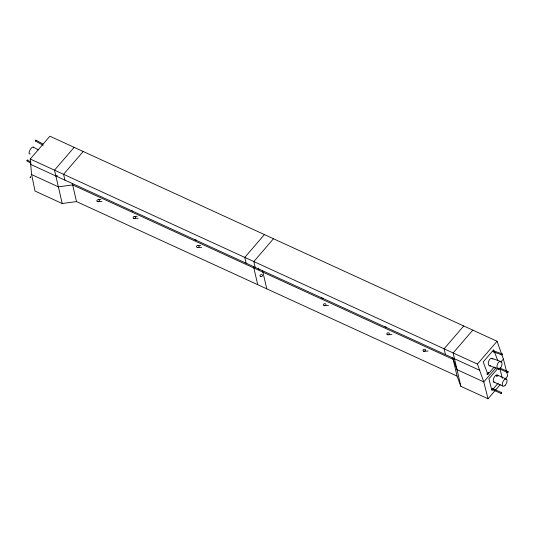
<?xml version="1.0" encoding="UTF-8"?>
<svg xmlns="http://www.w3.org/2000/svg" width="535" height="535" viewBox="0 0 535 535"><rect width="100%" height="100%" fill="white"/><g stroke="black" fill="none" stroke-linecap="round" stroke-linejoin="round"><path stroke-width="0.8" d="M488.555 372.734C488.475 371.364 487.358 373.965 488.468 373.029M493.611 351.321L493.457 350.826L502.225 353.936L501.87 354.892L502.164 353.929M35.898 140.478C36.126 139.261 34.795 141.762 35.805 140.665M493.564 351.468L493.196 351.803L501.93 354.906M27.198 160.56L27.265 159.998L26.79 160.895L31.023 163.249M499.081 368.334L498.613 368.347M500.252 384.598L488.047 398.782L460.862 386.323L457.044 376.085L76.512 201.595L62.214 203.527L35.036 191.062L31.598 174.571L30.248 159.035L49.889 136.218L497.062 341.263L503.415 359.092L507.682 375.965L505.027 379.047M74.151 147.339L54.516 170.157L62.214 203.527M83.213 151.492L63.571 174.316L64.916 180.114M264.41 234.584L244.776 257.402L246.12 263.207M273.472 238.737L253.837 261.555L255.175 267.36M463.738 325.982L444.103 348.8L445.441 354.605M472.8 330.135L453.158 352.953L460.862 386.323M488.047 398.782L483.774 381.91L477.427 364.081L497.062 341.263M486.71 373.952L487.873 374.366L494.159 367.063M495.985 367.726L483.774 381.91L457.01 369.638L453.192 359.4L72.66 184.909L58.368 186.842L31.598 174.571M500.76 362.175L503.415 359.092M497.817 368.441L488.916 378.787L491.886 390.523L498.165 383.22M55.854 175.962L57.439 175.748M493.424 350.826L493.163 351.803M98.413 199.675L100.874 199.575M97.818 201.668L101.924 201.494M134.686 216.441L137.154 216.334M134.091 218.434L138.197 218.253M198.104 245.525L200.571 245.418M197.509 247.511L201.621 247.337M324.35 305.672L328.463 305.498M387.775 334.756L391.887 334.582M423.981 351.228L428.094 351.054M508.143 371.651L507.742 372.587L508.17 371.664L499.917 368.006M492.153 389.5L492.628 388.631L501.623 392.596L501.589 393.178L501.175 393.506L492.133 389.487L492.615 388.611M491.672 358.269L500.406 361.372M489.879 365.88L498.613 368.976M498.673 368.555L507.702 372.561M497.53 375.149L506.551 379.161M493.745 381.99L502.773 386.002M30.248 159.035L477.427 364.081M30.575 164.372L479.781 370.347M501.121 393.459L501.623 392.596M35.925 140.13L43.007 144.075M35.39 140.986L43.181 145.326M33.431 147.178L38.386 149.94M27.312 160.025L30.849 161.998M497.764 360.643L493.671 349.776L483.199 361.948L487.873 374.366M499.984 368.963L502.358 378.352M498.179 368.16L498.573 369.725M452.831 357.841L457.044 376.085M262.565 270.603L266.778 288.84M253.51 266.45L257.716 284.687M72.305 183.358L76.512 201.595M490.628 365.706A3.959 2.26 -70.5 0 1 488.649 361.306A3.959 2.26 -70.5 0 1 492.962 359.179M494.694 382.244A3.959 1.926 -66.1 0 1 494.066 377.396A3.959 1.926 -66.1 0 1 497.924 375.911M30.214 153.899A3.959 1.431 -60.9 0 1 30.141 149.74A3.959 1.431 -60.9 0 1 33.645 147.841M132.412 210.964A1.304 0.983 -13 0 1 131.496 210.509M196.606 240.141A1.304 0.983 -13 0 1 194.84 239.406M259.763 269.306A1.304 0.983 -13 0 1 258.291 268.276M323.535 298.269A1.304 0.983 -13 0 1 321.762 297.213M386.818 327.166A1.304 0.983 -13 0 1 385.093 326.638M30.134 177.332C30.97 177.934 30.622 175.46 30.134 177.292M496.654 376.078C497.443 377.182 497.316 374.152 496.654 376.078M500.66 367.739A3.959 2.26 -70.5 0 0 500.867 361.459A3.959 2.26 -70.5 0 0 497.008 366.321A3.959 2.26 -70.5 0 0 500.66 367.739M505.2 385.267A3.959 1.926 -66.1 0 0 506.398 379.034A3.959 1.926 -66.1 0 0 502.385 383.434A3.959 1.926 -66.1 0 0 505.2 385.267M97.651 201.648A1.304 0.983 -13 0 0 99.39 200.391A1.304 0.983 -13 0 0 97.296 199.983A1.304 0.983 -13 0 0 97.651 201.648M133.931 218.407A1.304 0.983 -13 0 0 135.663 217.156A1.304 0.983 -13 0 0 133.569 216.749A1.304 0.983 -13 0 0 133.931 218.407M197.348 247.491A1.304 0.983 -13 0 0 199.08 246.234A1.304 0.983 -13 0 0 196.994 245.826A1.304 0.983 -13 0 0 197.348 247.491M260.772 276.568A1.304 0.983 -13 0 0 262.504 275.318A1.304 0.983 -13 0 0 260.418 274.91A1.304 0.983 -13 0 0 260.772 276.568M324.19 305.652A1.304 0.983 -13 0 0 325.929 304.395A1.304 0.983 -13 0 0 323.835 303.987A1.304 0.983 -13 0 0 324.19 305.652M387.614 334.736A1.304 0.983 -13 0 0 389.346 333.479A1.304 0.983 -13 0 0 387.26 333.071A1.304 0.983 -13 0 0 387.614 334.736M423.82 351.207A1.304 0.983 -13 0 0 425.552 349.95A1.304 0.983 -13 0 0 423.466 349.542A1.304 0.983 -13 0 0 423.82 351.207"/></g></svg>
